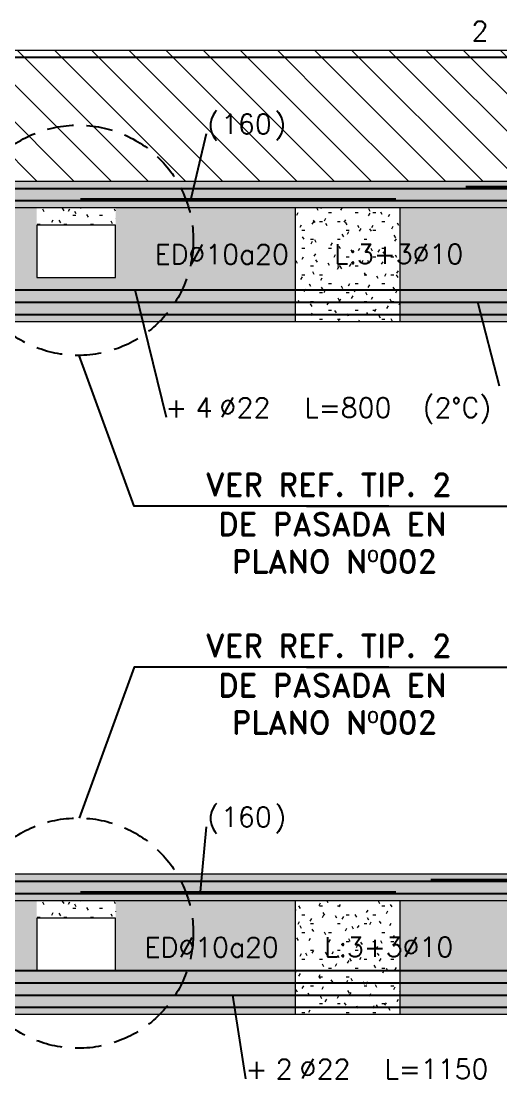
# Model space of a CAD drawing. Extents: x -10459 to 16942, y -13088 to 14608.
# Drawn here: x 1754 to 2028, y 2846 to 3451 of the extents above; entities that cross this region are included whole.
import ezdxf
from ezdxf.enums import TextEntityAlignment as Align

# ---------------------------------------------------------------- set-up
doc = ezdxf.new("R2010")
doc.units = 0
doc.header["$LTSCALE"] = 30
doc.header["$MEASUREMENT"] = 0
doc.linetypes.add("EJE1-1'$0$DASHED", pattern=[0.75, 0.5, -0.25])
doc.linetypes.add("EJE1-1'$0$RLE-PROYECCION", pattern=[0.71438, 0.47625, -0.23813])
doc.layers.get('0').update_dxf_attribs({"linetype": 'CONTINUOUS'})
for name, color, linetype in [("EJE1-1'$0$CORTES", 5, 'CONTINUOUS'), ("EJE1-1'$0$RLA-FE", 7, 'CONTINUOUS'), ("EJE1-1'$0$RLA-TEXTOS-FE", 9, 'CONTINUOUS')]:
    doc.layers.add(name, color=color, linetype=linetype)
doc.layers.add("EJE1-1'$0$RLA-ACHURADO", color=30, linetype="EJE1-1'$0$RLE-PROYECCION", lineweight=15, transparency=0.7)
doc.layers.add("EJE1-1'$0$RLA-CONTORNO", color=30, linetype='CONTINUOUS', lineweight=15)
doc.styles.add("EJE1-1'$0$RomanD", font='romand.shx', dxfattribs={"height": 31.5})
doc.styles.add("EJE1-1'$0$RomanS", font='romans.shx', dxfattribs={"height": 11.25})
pattern_1 = [(0, (-234.281, -2576.79), (20.32, 5.08), [1.676, -13.564, 1.676, -13.564, -81.28]), (0, (-234.281, -2576.79), (20.32, 5.08), [-30.48, 1.676, -28.804, 1.676, -13.564, -35.56]), (0, (-234.281, -2576.79), (20.32, 5.08), [-76.2, 1.676, -8.484, 1.676, -23.724]), (120, (-226.661, -2574.25), (-14.559409, 15.057636), [1.676, -13.564, 1.676, -13.564, -81.28]), (120, (-226.661, -2574.25), (-14.559409, 15.057636), [-30.48, 1.676, -28.804, 1.676, -13.564, -35.56]), (120, (-226.661, -2574.25), (-14.559409, 15.057636), [-76.2, 1.676, -8.484, 1.676, -23.724]), (240, (-224.121, -2564.09), (-5.760591, -20.137636), [1.676, -13.564, 1.676, -13.564, -81.28]), (240, (-224.121, -2564.09), (-5.760591, -20.137636), [-30.48, 1.676, -28.804, 1.676, -13.564, -35.56]), (240, (-224.121, -2564.09), (-5.760591, -20.137636), [-76.2, 1.676, -8.484, 1.676, -23.724])]
pattern_2 = [(315, (-234.281, -2576.79), (10.6066, 10.6066), [])]

# ---------------------------------------------------------------- blocks, each defined once
blk = doc.blocks.new('*U244')
at = {"layer": "EJE1-1'$0$RLA-FE"}
blk.add_line((0, 0), (1068.21, 0), dxfattribs=at)
at = {"layer": "EJE1-1'$0$RLA-FE", "color": 3, "style": "EJE1-1'$0$RomanS", "flags": 8}
for tag, p in [('F=', (522.96, 9.32)), ('NUM', (537.36, 9.32))]:
    blk.add_attdef(tag, text='', height=11.25, dxfattribs=at).set_placement(p, align=Align.RIGHT)
at = {"layer": "EJE1-1'$0$RLA-FE", "color": 3, "style": "EJE1-1'$0$RomanS"}
for tag, p, flags in [('PHI', (541.26, 9.54), 14), ('DIAM', (551.12, 9.32), 12), ('MINUS', (573.13, 9.32), 13), ('MARK', (586.53, 9.32), 13), ('TEXTO_FE1', (589.83, 9.32), 8), ('TEXTO_FE2', (657.35, 9.34), 8), ('TIPO', (573.8, -75.78), 13), ('NVECES', (559.93, -94.72), 13), ('NUMFE', (563.86, -114.48), 13), ('CAPA', (572.06, -133.6), 13), ('DESPLAZA', (278.34, -151.59), 13), ('ESPACIO', (284.39, -169.95), 13), ('CANT', (298.23, -188.75), 13)]:
    blk.add_attdef(tag, p, '', height=11.25, dxfattribs=dict(at, flags=flags))
blk = doc.blocks.new('*U246')
at = {"layer": "EJE1-1'$0$RLA-FE"}
for q in [(0, 0), (1068.21, 0)]:
    blk.add_line((0, 0), q, dxfattribs=at)
at = {"layer": "EJE1-1'$0$RLA-FE", "color": 3, "style": "EJE1-1'$0$RomanS", "flags": 8}
for tag, p in [('F=', (529.12, 9.32)), ('NUM', (543.53, 9.32))]:
    blk.add_attdef(tag, text='', height=11.25, dxfattribs=at).set_placement(p, align=Align.RIGHT)
at = {"layer": "EJE1-1'$0$RLA-FE", "color": 3, "style": "EJE1-1'$0$RomanS"}
for tag, p, flags in [('PHI', (547.43, 9.54), 14), ('DIAM', (557.28, 9.32), 12), ('MINUS', (579.3, 9.32), 13), ('MARK', (592.69, 9.32), 13), ('TEXTO_FE1', (596, 9.32), 8), ('TEXTO_FE2', (663.52, 9.34), 8), ('TIPO', (573.8, -75.78), 13), ('NVECES', (559.93, -94.72), 13), ('NUMFE', (563.86, -114.48), 13), ('CAPA', (572.06, -133.6), 13), ('DESPLAZA', (278.34, -151.59), 13), ('ESPACIO', (284.39, -169.95), 13), ('CANT', (298.23, -188.75), 13)]:
    blk.add_attdef(tag, p, '', height=11.25, dxfattribs=dict(at, flags=flags))
blk = doc.blocks.new('*U105')
at = {"layer": "EJE1-1'$0$RLA-FE", "color": 6}
blk.add_line((0, 1), (180, 1), dxfattribs=at)
at = {"layer": "EJE1-1'$0$RLA-FE", "color": 3, "style": "EJE1-1'$0$RomanS", "flags": 8}
for tag, p in [('(', (75.66, 11.14)), (')', (113.99, 11.14)), ('EMP', (94.68, 11.14))]:
    blk.add_attdef(tag, text='', height=11.25, dxfattribs=at).set_placement(p, align=Align.CENTER)
blk = doc.blocks.new('*U94')
at = {"layer": "EJE1-1'$0$RLA-FE"}
for p, q in [((0, 0), (0, 0)), ((0, 0), (1068.21, 0)), ((1068.21, 0), (1118.21, 0)), ((1118.21, 0), (1150, 0)), ((1150, 0), (1150, 0))]:
    blk.add_line(p, q, dxfattribs=at)
at = {"layer": "EJE1-1'$0$RLA-FE", "color": 3, "style": "EJE1-1'$0$RomanS", "flags": 8}
for tag, p in [('F=', (483.44, 36.32)), ('NUM', (497.85, 36.32))]:
    blk.add_attdef(tag, text='', height=11.25, dxfattribs=at).set_placement(p, align=Align.RIGHT)
at = {"layer": "EJE1-1'$0$RLA-FE", "color": 3, "style": "EJE1-1'$0$RomanS"}
for tag, p, flags in [('PHI', (501.74, 36.54), 14), ('DIAM', (511.6, 36.32), 12), ('MINUS', (533.62, 36.32), 13), ('MARK', (547.01, 36.32), 13), ('TEXTO_FE1', (550.31, 36.32), 8), ('TEXTO_FE2', (617.83, 36.34), 8), ('TIPO', (573.8, -75.78), 13), ('NVECES', (559.93, -94.72), 13), ('NUMFE', (563.86, -114.48), 13), ('CAPA', (572.06, -133.6), 13), ('DESPLAZA', (278.34, -151.59), 13), ('ESPACIO', (284.39, -169.95), 13), ('CANT', (298.23, -188.75), 13)]:
    blk.add_attdef(tag, p, '', height=11.25, dxfattribs=dict(at, flags=flags))
blk = doc.blocks.new('*U95')
at = {"layer": "EJE1-1'$0$RLA-FE", "color": 6}
blk.add_line((0, 1), (180, 1), dxfattribs=at)
at = {"layer": "EJE1-1'$0$RLA-FE", "color": 3, "style": "EJE1-1'$0$RomanS", "flags": 8}
for tag, p in [('(', (75.66, 38.14)), ('EMP', (94.68, 38.14)), (')', (113.99, 38.14))]:
    blk.add_attdef(tag, text='', height=11.25, dxfattribs=at).set_placement(p, align=Align.CENTER)
blk = doc.blocks.new('*U229')
at = {"layer": "EJE1-1'$0$RLA-FE"}
blk.add_line((0, 0), (1068.21, 0), dxfattribs=at)
at = {"layer": "EJE1-1'$0$RLA-FE", "color": 3, "style": "EJE1-1'$0$RomanS", "flags": 8}
for tag, p in [('F=', (336.66, -47.89)), ('NUM', (351.07, -47.89))]:
    blk.add_attdef(tag, text='', height=11.25, dxfattribs=at).set_placement(p, align=Align.RIGHT)
at = {"layer": "EJE1-1'$0$RLA-FE", "color": 3, "style": "EJE1-1'$0$RomanS"}
for tag, p, flags in [('PHI', (354.97, -47.68), 12), ('DIAM', (364.82, -47.89), 12), ('MINUS', (386.84, -47.89), 13), ('MARK', (400.23, -47.89), 13), ('TEXTO_FE1', (403.54, -47.89), 8), ('TEXTO_FE2', (471.06, -47.88), 8), ('TIPO', (573.8, -57.92), 13), ('NVECES', (559.93, -76.86), 13), ('NUMFE', (563.86, -96.62), 13), ('CAPA', (572.06, -115.74), 13), ('DESPLAZA', (277.18, -134.17), 13), ('ESPACIO', (283.22, -152.53), 13), ('CANT', (297.06, -171.33), 13)]:
    blk.add_attdef(tag, p, '', height=11.25, dxfattribs=dict(at, flags=flags))
blk = doc.blocks.new('*U98')
at = {"layer": "EJE1-1'$0$RLA-FE"}
blk.add_line((0, 0), (1068.21, 0), dxfattribs=at)
at = {"layer": "EJE1-1'$0$RLA-FE", "color": 3, "style": "EJE1-1'$0$RomanS", "flags": 8}
for tag, p in [('F=', (483.44, -19.89)), ('NUM', (497.85, -19.89))]:
    blk.add_attdef(tag, text='', height=11.25, dxfattribs=at).set_placement(p, align=Align.RIGHT)
at = {"layer": "EJE1-1'$0$RLA-FE", "color": 3, "style": "EJE1-1'$0$RomanS"}
for tag, p, flags in [('PHI', (501.74, -19.68), 12), ('DIAM', (511.6, -19.89), 12), ('MINUS', (533.62, -19.89), 13), ('MARK', (547.01, -19.89), 13), ('TEXTO_FE1', (550.31, -19.89), 8), ('TEXTO_FE2', (617.83, -19.88), 8), ('TIPO', (573.8, -57.92), 13), ('NVECES', (559.93, -76.86), 13), ('NUMFE', (563.86, -96.62), 13), ('CAPA', (572.06, -115.74), 13), ('DESPLAZA', (277.18, -134.17), 13), ('ESPACIO', (283.22, -152.53), 13), ('CANT', (297.06, -171.33), 13)]:
    blk.add_attdef(tag, p, '', height=11.25, dxfattribs=dict(at, flags=flags))
blk = doc.blocks.new('*U108')
at = {"layer": "EJE1-1'$0$RLA-FE"}
blk.add_line((0, 0), (1118.21, 0), dxfattribs=at)
at = {"layer": "EJE1-1'$0$RLA-FE", "color": 3, "style": "EJE1-1'$0$RomanS"}
for tag, p, flags in [('TIPO', (598.8, -57.92), 13), ('PHI', (454.6, -72.68), 12), ('DIAM', (464.45, -72.89), 12), ('MINUS', (486.47, -72.89), 13), ('MARK', (499.86, -72.89), 13), ('TEXTO_FE1', (503.16, -72.89), 8), ('TEXTO_FE2', (570.68, -72.88), 8), ('NVECES', (584.93, -76.86), 13), ('NUMFE', (588.86, -96.62), 13), ('CAPA', (597.06, -115.74), 13), ('DESPLAZA', (277.18, -134.17), 13), ('ESPACIO', (283.22, -152.53), 13), ('CANT', (297.06, -171.33), 13)]:
    blk.add_attdef(tag, p, '', height=11.25, dxfattribs=dict(at, flags=flags))
at = {"layer": "EJE1-1'$0$RLA-FE", "color": 3, "style": "EJE1-1'$0$RomanS", "flags": 8}
for tag, p in [('F=', (436.29, -72.89)), ('NUM', (450.7, -72.89))]:
    blk.add_attdef(tag, text='', height=11.25, dxfattribs=at).set_placement(p, align=Align.RIGHT)
blk = doc.blocks.new('*U90')
at = {"layer": "EJE1-1'$0$RLA-FE"}
blk.add_line((0, 0), (1118.21, 0), dxfattribs=at)
at = {"layer": "EJE1-1'$0$RLA-FE", "color": 3, "style": "EJE1-1'$0$RomanS"}
for tag, p, flags in [('TIPO', (598.8, -57.92), 13), ('NVECES', (584.93, -76.86), 13), ('PHI', (526.74, -97.68), 12), ('DIAM', (536.6, -97.89), 12), ('MINUS', (558.62, -97.89), 13), ('MARK', (572.01, -97.89), 13), ('TEXTO_FE1', (575.31, -97.89), 8), ('NUMFE', (588.86, -96.62), 13), ('TEXTO_FE2', (642.83, -97.88), 8), ('CAPA', (597.06, -115.74), 13), ('DESPLAZA', (277.18, -134.17), 13), ('ESPACIO', (283.22, -152.53), 13), ('CANT', (297.06, -171.33), 13)]:
    blk.add_attdef(tag, p, '', height=11.25, dxfattribs=dict(at, flags=flags))
at = {"layer": "EJE1-1'$0$RLA-FE", "color": 3, "style": "EJE1-1'$0$RomanS", "flags": 8}
for tag, p in [('F=', (508.44, -97.89)), ('NUM', (522.85, -97.89))]:
    blk.add_attdef(tag, text='', height=11.25, dxfattribs=at).set_placement(p, align=Align.RIGHT)
blk = doc.blocks.new('*U92')
at = {"layer": "EJE1-1'$0$RLA-FE"}
for q in [(0, 0), (1068.21, 0)]:
    blk.add_line((0, 0), q, dxfattribs=at)
at = {"layer": "EJE1-1'$0$RLA-FE", "color": 3, "style": "EJE1-1'$0$RomanS", "flags": 8}
for tag, p in [('F=', (483.44, 9.32)), ('NUM', (497.85, 9.32))]:
    blk.add_attdef(tag, text='', height=11.25, dxfattribs=at).set_placement(p, align=Align.RIGHT)
at = {"layer": "EJE1-1'$0$RLA-FE", "color": 3, "style": "EJE1-1'$0$RomanS"}
for tag, p, flags in [('PHI', (501.74, 9.54), 14), ('DIAM', (511.6, 9.32), 12), ('MINUS', (533.62, 9.32), 13), ('MARK', (547.01, 9.32), 13), ('TEXTO_FE1', (550.31, 9.32), 8), ('TEXTO_FE2', (617.83, 9.34), 8), ('TIPO', (573.8, -75.78), 13), ('NVECES', (559.93, -94.72), 13), ('NUMFE', (563.86, -114.48), 13), ('CAPA', (572.06, -133.6), 13), ('DESPLAZA', (278.34, -151.59), 13), ('ESPACIO', (284.39, -169.95), 13), ('CANT', (298.23, -188.75), 13)]:
    blk.add_attdef(tag, p, '', height=11.25, dxfattribs=dict(at, flags=flags))
blk = doc.blocks.new('*U97')
at = {"layer": "EJE1-1'$0$RLA-FE"}
blk.add_line((0, 0), (1068.21, 0), dxfattribs=at)
at = {"layer": "EJE1-1'$0$RLA-FE", "color": 3, "style": "EJE1-1'$0$RomanS", "flags": 8}
for tag, p in [('F=', (483.44, -47.89)), ('NUM', (497.85, -47.89))]:
    blk.add_attdef(tag, text='', height=11.25, dxfattribs=at).set_placement(p, align=Align.RIGHT)
at = {"layer": "EJE1-1'$0$RLA-FE", "color": 3, "style": "EJE1-1'$0$RomanS"}
for tag, p, flags in [('PHI', (501.74, -47.68), 12), ('DIAM', (511.6, -47.89), 12), ('MINUS', (533.62, -47.89), 13), ('MARK', (547.01, -47.89), 13), ('TEXTO_FE1', (550.31, -47.89), 8), ('TEXTO_FE2', (617.83, -47.88), 8), ('TIPO', (573.8, -57.92), 13), ('NVECES', (559.93, -76.86), 13), ('NUMFE', (563.86, -96.62), 13), ('CAPA', (572.06, -115.74), 13), ('DESPLAZA', (277.18, -134.17), 13), ('ESPACIO', (283.22, -152.53), 13), ('CANT', (297.06, -171.33), 13)]:
    blk.add_attdef(tag, p, '', height=11.25, dxfattribs=dict(at, flags=flags))
blk = doc.blocks.new('*U183')
at = {"layer": "EJE1-1'$0$RLA-FE"}
blk.add_line((0, 0), (718.21, 0), dxfattribs=at)
at = {"layer": "EJE1-1'$0$RLA-FE", "color": 3, "style": "EJE1-1'$0$RomanS"}
for tag, p, flags in [('TIPO', (398.8, -57.92), 13), ('PHI', (326.74, -72.68), 12), ('DIAM', (336.6, -72.89), 12), ('MINUS', (358.62, -72.89), 13), ('MARK', (372.01, -72.89), 13), ('TEXTO_FE1', (375.31, -72.89), 8), ('NVECES', (384.93, -76.86), 13), ('TEXTO_FE2', (442.83, -72.88), 8), ('NUMFE', (388.86, -96.62), 13), ('CAPA', (397.06, -115.74), 13), ('DESPLAZA', (-122.82, -134.17), 13), ('ESPACIO', (-116.78, -152.53), 13), ('CANT', (-102.94, -171.33), 13)]:
    blk.add_attdef(tag, p, '', height=11.25, dxfattribs=dict(at, flags=flags))
at = {"layer": "EJE1-1'$0$RLA-FE", "color": 3, "style": "EJE1-1'$0$RomanS", "flags": 8}
for tag, p in [('F=', (308.44, -72.89)), ('NUM', (322.85, -72.89))]:
    blk.add_attdef(tag, text='', height=11.25, dxfattribs=at).set_placement(p, align=Align.RIGHT)
blk = doc.blocks.new('*U112')
at = {"layer": "EJE1-1'$0$RLA-FE"}
blk.add_line((0, 0), (1118.21, 0), dxfattribs=at)
at = {"layer": "EJE1-1'$0$RLA-FE", "color": 3, "style": "EJE1-1'$0$RomanS", "flags": 8}
for tag, p in [('F=', (508.44, 9.32)), ('NUM', (522.85, 9.32))]:
    blk.add_attdef(tag, text='', height=11.25, dxfattribs=at).set_placement(p, align=Align.RIGHT)
at = {"layer": "EJE1-1'$0$RLA-FE", "color": 3, "style": "EJE1-1'$0$RomanS"}
for tag, p, flags in [('PHI', (526.74, 9.54), 14), ('DIAM', (536.6, 9.32), 12), ('MINUS', (558.62, 9.32), 13), ('MARK', (572.01, 9.32), 13), ('TEXTO_FE1', (575.31, 9.32), 8), ('TEXTO_FE2', (642.83, 9.34), 8), ('TIPO', (598.8, -75.78), 13), ('NVECES', (584.93, -94.72), 13), ('NUMFE', (588.86, -114.48), 13), ('CAPA', (597.06, -133.6), 13), ('DESPLAZA', (278.34, -151.59), 13), ('ESPACIO', (284.39, -169.95), 13), ('CANT', (298.23, -188.75), 13)]:
    blk.add_attdef(tag, p, '', height=11.25, dxfattribs=dict(at, flags=flags))
blk = doc.blocks.new("EJE1-1'")
at = {"layer": "EJE1-1'$0$RLA-ACHURADO"}
h = blk.add_hatch(dxfattribs=at)
h.set_pattern_fill('RLE-N_E__2_ETAPA', color=256, style=0, pattern_type=2)
h.set_pattern_definition(pattern_2)
h.paths.add_polyline_path([(-903.519, 1183), (-903.519, 1258), (-1433.519, 1258), (-1433.519, 1183)], flags=0)
h = blk.add_hatch(dxfattribs=at)
h.set_pattern_fill('RLE-N_E__2_ETAPA', color=256, style=0, pattern_type=2)
h.set_pattern_definition(pattern_2)
h.paths.add_polyline_path([(-433.519, 1183), (-433.519, 1258), (-903.519, 1258), (-903.519, 1183)], flags=0)
h = blk.add_hatch(dxfattribs=at)
h.set_pattern_fill('SAND - DENSE', color=256, style=0, pattern_type=2)
h.set_pattern_definition(pattern_1)
h.paths.add_polyline_path([(2135.481, 1168), (2135.481, 1183), (-2429.52, 1183), (-2429.52, 1168), (2119.733, 1168)], flags=0)
h = blk.add_hatch(dxfattribs=at)
h.set_pattern_fill('SAND - DENSE', color=256, style=0, pattern_type=2)
h.set_pattern_definition(pattern_1)
h.paths.add_polyline_path([(-1027.019, 1168), (-1027.019, 1128), (-1072.019, 1128), (-1072.019, 1168), (-1359.519, 1168), (-1359.519, 1103), (-924.519, 1103), (-924.519, 1168)])
h.paths.add_polyline_path([(-762.019, 1128), (-762.019, 1168), (-864.519, 1168), (-864.519, 1103), (-429.519, 1103), (-429.519, 1168), (-717.019, 1168), (-717.019, 1128)])
h = blk.add_hatch(dxfattribs=at)
h.set_pattern_fill('SAND - DENSE', color=256, style=0, pattern_type=2)
h.set_pattern_definition([(0, (-2381.781, -1333.79), (20.32, 5.08), [1.676, -13.564, 1.676, -13.564, -81.28]), (0, (-2381.781, -1333.79), (20.32, 5.08), [-30.48, 1.676, -28.804, 1.676, -13.564, -35.56]), (0, (-2381.781, -1333.79), (20.32, 5.08), [-76.2, 1.676, -8.484, 1.676, -23.724]), (120, (-2374.161, -1331.25), (-14.559409, 15.057636), [1.676, -13.564, 1.676, -13.564, -81.28]), (120, (-2374.161, -1331.25), (-14.559409, 15.057636), [-30.48, 1.676, -28.804, 1.676, -13.564, -35.56]), (120, (-2374.161, -1331.25), (-14.559409, 15.057636), [-76.2, 1.676, -8.484, 1.676, -23.724]), (240, (-2371.621, -1321.09), (-5.760591, -20.137636), [1.676, -13.564, 1.676, -13.564, -81.28]), (240, (-2371.621, -1321.09), (-5.760591, -20.137636), [-30.48, 1.676, -28.804, 1.676, -13.564, -35.56]), (240, (-2371.621, -1321.09), (-5.760591, -20.137636), [-76.2, 1.676, -8.484, 1.676, -23.724])])
h.paths.add_polyline_path([(-1027.019, 1158), (-1027.019, 1168), (-1072.019, 1168), (-1072.019, 1158)])
h = blk.add_hatch(dxfattribs=at)
h.set_pattern_fill('SAND - DENSE', color=256, style=0, pattern_type=2)
h.set_pattern_definition(pattern_1)
h.paths.add_polyline_path([(-864.519, 1103), (-864.519, 1168), (-924.519, 1168), (-924.519, 1103)], flags=0)
h = blk.add_hatch(dxfattribs=at)
h.set_pattern_fill('SAND - DENSE', color=256, style=0, pattern_type=2)
h.set_pattern_definition(pattern_1)
h.paths.add_polyline_path([(2135.481, 772), (2135.481, 787), (-2429.52, 787), (-2429.52, 772), (2119.733, 772)], flags=0)
h = blk.add_hatch(dxfattribs=at)
h.set_pattern_fill('SAND - DENSE', color=256, style=0, pattern_type=2)
h.set_pattern_definition(pattern_1)
h.paths.add_polyline_path([(-762.019, 732), (-762.019, 772), (-864.519, 772), (-864.519, 707), (-429.519, 707), (-429.519, 772), (-717.019, 772), (-717.019, 732)])
h.paths.add_polyline_path([(-1072.019, 732), (-1072.019, 772), (-1359.519, 772), (-1359.519, 707), (-924.519, 707), (-924.519, 772), (-1027.019, 772), (-1027.019, 732)])
h = blk.add_hatch(dxfattribs=at)
h.set_pattern_fill('SAND - DENSE', color=256, style=0, pattern_type=2)
h.set_pattern_definition([(0, (-2381.781, -1729.79), (20.32, 5.08), [1.676, -13.564, 1.676, -13.564, -81.28]), (0, (-2381.781, -1729.79), (20.32, 5.08), [-30.48, 1.676, -28.804, 1.676, -13.564, -35.56]), (0, (-2381.781, -1729.79), (20.32, 5.08), [-76.2, 1.676, -8.484, 1.676, -23.724]), (120, (-2374.161, -1727.25), (-14.559409, 15.057636), [1.676, -13.564, 1.676, -13.564, -81.28]), (120, (-2374.161, -1727.25), (-14.559409, 15.057636), [-30.48, 1.676, -28.804, 1.676, -13.564, -35.56]), (120, (-2374.161, -1727.25), (-14.559409, 15.057636), [-76.2, 1.676, -8.484, 1.676, -23.724]), (240, (-2371.621, -1717.09), (-5.760591, -20.137636), [1.676, -13.564, 1.676, -13.564, -81.28]), (240, (-2371.621, -1717.09), (-5.760591, -20.137636), [-30.48, 1.676, -28.804, 1.676, -13.564, -35.56]), (240, (-2371.621, -1717.09), (-5.760591, -20.137636), [-76.2, 1.676, -8.484, 1.676, -23.724])])
h.paths.add_polyline_path([(-1027.019, 762), (-1027.019, 772), (-1072.019, 772), (-1072.019, 762)])
h = blk.add_hatch(dxfattribs=at)
h.set_pattern_fill('SAND - DENSE', color=256, style=0, pattern_type=2)
h.set_pattern_definition(pattern_1)
h.paths.add_polyline_path([(-864.519, 707), (-864.519, 772), (-924.519, 772), (-924.519, 707)], flags=0)
at = {"layer": "EJE1-1'$0$CORTES", "color": 1, "linetype": 'Continuous'}
for points in [[(-871.008, 997.392), (-1016.364, 997.392), (-1047.761, 1083.571)], [(-918.031, 997.392), (-772.675, 997.392), (-741.278, 1083.571)], [(-871.008, 905.351), (-1016.364, 905.351), (-1047.761, 819.173)], [(-918.031, 905.351), (-772.675, 905.351), (-741.278, 819.173)]]:
    blk.add_lwpolyline(points, dxfattribs=at)
at = {"layer": "EJE1-1'$0$CORTES", "color": 1, "linetype": "EJE1-1'$0$DASHED"}
for centre in [(-1048.453, 1149.372), (-1048.453, 753.372)]:
    blk.add_circle(centre, 65.805, dxfattribs=at)
at = {"layer": "EJE1-1'$0$RLA-CONTORNO"}
for p, q in [((-1433.519, 1258), (-903.519, 1258)), ((-903.519, 1258), (-433.519, 1258)), ((2570.481, 1183), (-2409.519, 1183)), ((-1364.519, 1168), (-924.519, 1168)), ((-924.519, 1168), (-924.519, 1103)), ((-924.514, 1168), (-864.524, 1168)), ((-864.519, 1168), (-424.519, 1168)), ((-864.519, 1103), (-864.519, 1168)), ((-1359.519, 1103), (-924.519, 1103)), ((-924.519, 1103), (-864.519, 1103)), ((-864.519, 1103), (-429.519, 1103)), ((2720.477, 787), (-2429.52, 787)), ((-1364.519, 772), (-924.519, 772)), ((-924.519, 772), (-924.519, 707)), ((-924.514, 772), (-864.524, 772)), ((-864.519, 772), (-424.519, 772)), ((-864.519, 707), (-864.519, 772)), ((-1359.519, 707), (-924.519, 707)), ((-924.519, 707), (-864.519, 707)), ((-864.519, 707), (-429.519, 707))]:
    blk.add_line(p, q, dxfattribs=at)
for points in [[(-1072.019, 1128), (-1027.019, 1128), (-1027.019, 1158), (-1072.019, 1158)], [(-1072.019, 732), (-1027.019, 732), (-1027.019, 762), (-1072.019, 762)]]:
    blk.add_lwpolyline(points, close=True, dxfattribs=at)
at = {"layer": "EJE1-1'$0$RLA-FE", "color": 2}
for p, q in [((-975.381, 1210.143), (-984.053, 1173)), ((-997.865, 1048.105), (-1015.802, 1121)), ((-807.756, 1065.921), (-820.189, 1114)), ((-975.381, 814.143), (-978.764, 777)), ((-952.676, 670.105), (-960.068, 718))]:
    blk.add_line(p, q, dxfattribs=at)
at = {"layer": "EJE1-1'$0$RLA-FE"}
ref = blk.add_blockref('*U112', (-1337.019, 1254), dxfattribs=at)
ref.add_attrib('NUM', '2', dxfattribs={"color": 3, "height": 11.25, "style": "EJE1-1'$0$RomanS"}).set_placement((-814.17, 1263.324), align=Align.RIGHT)
for name, p in [('*U94', (-2037.019, 1172)), ('*U94', (-1047.019, 1172)), ('*U92', (-1817.019, 1179)), ('*U92', (-827.019, 1179)), ('*U97', (-1277.019, 1114)), ('*U98', (-1707.02, 1107)), ('*U94', (-2037.019, 776)), ('*U94', (-1047.019, 776)), ('*U244', (-1837.019, 783)), ('*U246', (-847.019, 783)), ('*U90', (-1204.519, 732)), ('*U108', (-1694.519, 725)), ('*U98', (-1707.02, 711))]:
    blk.add_blockref(name, p, dxfattribs=at)
ref = blk.add_blockref('*U95', (-1047.019, 1172), dxfattribs=at)
ref.add_attrib('EMP', '160', dxfattribs={"color": 3, "height": 11.25, "style": "EJE1-1'$0$RomanS"}).set_placement((-952.337, 1210.143), align=Align.CENTER)
ref.add_attrib('(', '(', dxfattribs={"color": 3, "height": 11.25, "style": "EJE1-1'$0$RomanS"}).set_placement((-971.363, 1210.143), align=Align.CENTER)
ref.add_attrib(')', ')', dxfattribs={"color": 3, "height": 11.25, "style": "EJE1-1'$0$RomanS"}).set_placement((-933.024, 1210.143), align=Align.CENTER)
ref = blk.add_blockref('*U105', (-827.019, 1179), dxfattribs=at)
ref.add_attrib('EMP', '160', dxfattribs={"color": 3, "height": 11.25, "style": "EJE1-1'$0$RomanS"}).set_placement((-732.337, 1190.143), align=Align.CENTER)
ref.add_attrib('(', '(', dxfattribs={"color": 3, "height": 11.25, "style": "EJE1-1'$0$RomanS"}).set_placement((-751.363, 1190.143), align=Align.CENTER)
ref.add_attrib(')', ')', dxfattribs={"color": 3, "height": 11.25, "style": "EJE1-1'$0$RomanS"}).set_placement((-713.024, 1190.143), align=Align.CENTER)
ref = blk.add_blockref('*U183', (-1294.519, 1121), dxfattribs=at)
ref.add_attrib('DIAM', '22', (-957.919, 1048.105), dxfattribs={"color": 3, "height": 11.25, "style": "EJE1-1'$0$RomanS"})
ref.add_attrib('NUM', '4', dxfattribs={"color": 3, "height": 11.25, "style": "EJE1-1'$0$RomanS"}).set_placement((-971.67, 1048.105), align=Align.RIGHT)
ref.add_attrib('TEXTO_FE1', 'L=800', (-919.208, 1048.105), dxfattribs={"color": 3, "height": 11.25, "style": "EJE1-1'$0$RomanS"})
ref.add_attrib('TEXTO_FE2', '(2°C)', (-851.686, 1048.123), dxfattribs={"color": 3, "height": 11.25, "style": "EJE1-1'$0$RomanS"})
ref.add_attrib('PHI', '%%C', (-967.775, 1048.319), dxfattribs={"color": 3, "height": 11.25, "style": "EJE1-1'$0$RomanS"})
ref.add_attrib('F=', '+', dxfattribs={"color": 3, "height": 11.25, "style": "EJE1-1'$0$RomanS"}).set_placement((-986.079, 1048.105), align=Align.RIGHT)
ref = blk.add_blockref('*U95', (-1047.019, 776), dxfattribs=at)
ref.add_attrib('EMP', '160', dxfattribs={"color": 3, "height": 11.25, "style": "EJE1-1'$0$RomanS"}).set_placement((-952.337, 814.143), align=Align.CENTER)
ref.add_attrib('(', '(', dxfattribs={"color": 3, "height": 11.25, "style": "EJE1-1'$0$RomanS"}).set_placement((-971.363, 814.143), align=Align.CENTER)
ref.add_attrib(')', ')', dxfattribs={"color": 3, "height": 11.25, "style": "EJE1-1'$0$RomanS"}).set_placement((-933.024, 814.143), align=Align.CENTER)
ref = blk.add_blockref('*U105', (-847.019, 783), dxfattribs=at)
ref.add_attrib('EMP', '160', dxfattribs={"color": 3, "height": 11.25, "style": "EJE1-1'$0$RomanS"}).set_placement((-752.337, 794.143), align=Align.CENTER)
ref.add_attrib('(', '(', dxfattribs={"color": 3, "height": 11.25, "style": "EJE1-1'$0$RomanS"}).set_placement((-771.363, 794.143), align=Align.CENTER)
ref.add_attrib(')', ')', dxfattribs={"color": 3, "height": 11.25, "style": "EJE1-1'$0$RomanS"}).set_placement((-733.024, 794.143), align=Align.CENTER)
ref = blk.add_blockref('*U229', (-1277.019, 718), dxfattribs=at)
ref.add_attrib('DIAM', '22', (-912.195, 670.105), dxfattribs={"color": 3, "height": 11.25, "style": "EJE1-1'$0$RomanS"})
ref.add_attrib('NUM', '2', dxfattribs={"color": 3, "height": 11.25, "style": "EJE1-1'$0$RomanS"}).set_placement((-925.946, 670.105), align=Align.RIGHT)
ref.add_attrib('TEXTO_FE1', 'L=1150', (-873.484, 670.105), dxfattribs={"color": 3, "height": 11.25, "style": "EJE1-1'$0$RomanS"})
ref.add_attrib('PHI', '%%C', (-922.051, 670.319), dxfattribs={"color": 3, "height": 11.25, "style": "EJE1-1'$0$RomanS"})
ref.add_attrib('F=', '+', dxfattribs={"color": 3, "height": 11.25, "style": "EJE1-1'$0$RomanS"}).set_placement((-940.355, 670.105), align=Align.RIGHT)
at = {"layer": "EJE1-1'$0$CORTES", "color": 3, "style": "EJE1-1'$0$RomanD"}
for s, p in [('VER REF. TIP. 2', (-975.717, 1003.063)), ('DE PASADA EN', (-968.406, 980.535)), ('PLANO Nº002', (-960.615, 959.302)), ('VER REF. TIP. 2', (-975.717, 911.022)), ('DE PASADA EN', (-968.406, 888.494)), ('PLANO Nº002', (-960.615, 867.261))]:
    blk.add_text(s, height=13, dxfattribs=at).set_placement(p)
at = {"layer": "EJE1-1'$0$RLA-TEXTOS-FE", "color": 9, "style": "EJE1-1'$0$RomanS"}
for s, p in [('ED%%C10a20', (-966.404, 1135.725)), ('L:3+3%%C10', (-865.353, 1135.872)), ('ED%%C10a20', (-972.143, 739.725)), ('L:3+3%%C10', (-871.092, 739.872))]:
    blk.add_text(s, height=11.25, dxfattribs=at).set_placement(p, align=Align.CENTER)

msp = doc.modelspace()

# ---------------------------------------------------------------- block references
msp.add_blockref("EJE1-1'", (2835.3, 2176.19))

doc.saveas('drawing.dxf')
